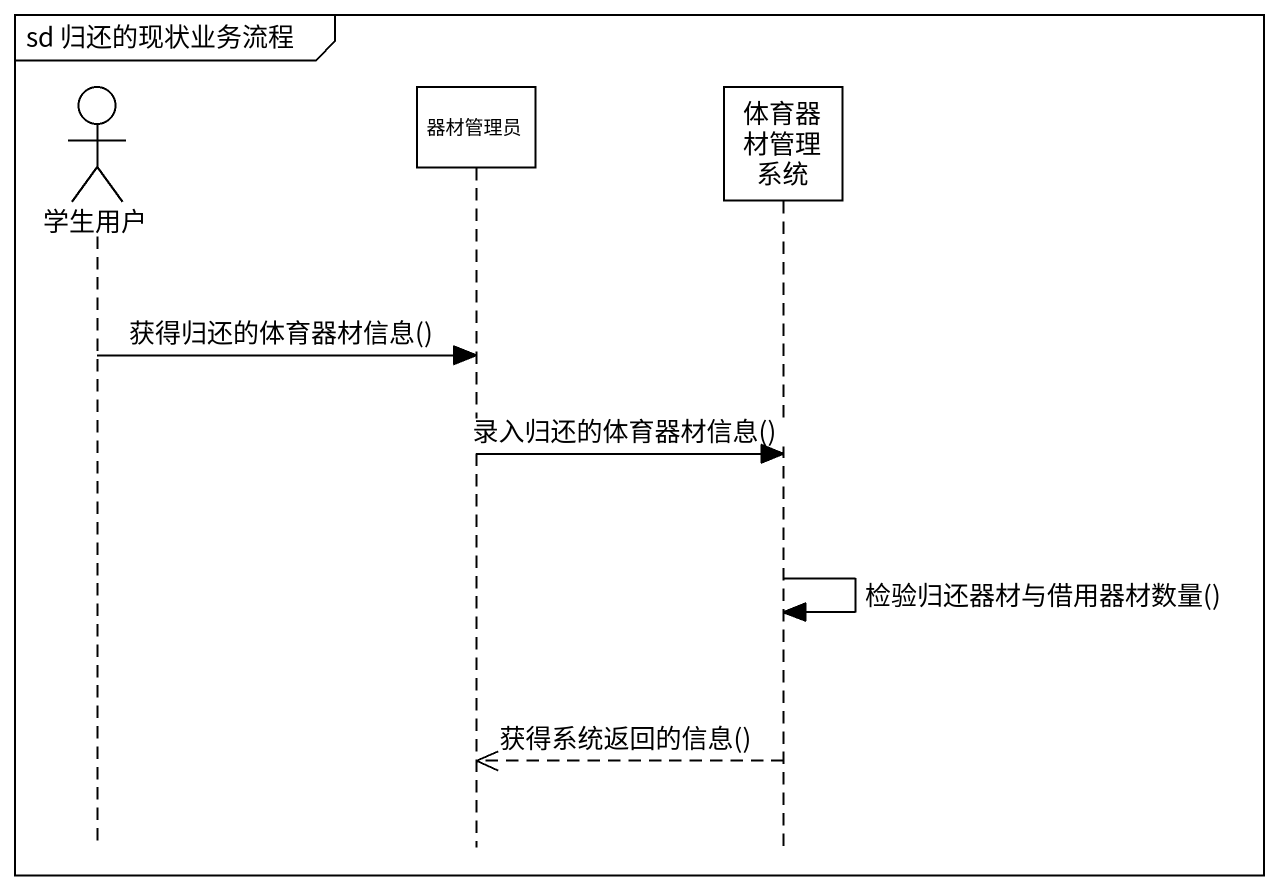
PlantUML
@startuml
mainframe sd 归还的现状业务流程
hide footbox
actor 学生用户
participant 器材管理员
participant 体育器材管理系统 #FFFFFF

学生用户 -> 器材管理员 : 获得归还的体育器材信息()
器材管理员 -> 体育器材管理系统 : 录入归还的体育器材信息()
体育器材管理系统 -> 体育器材管理系统 : 检验归还器材与借用器材数量()
体育器材管理系统 -->> 器材管理员 : 获得系统返回的信息()
@enduml
